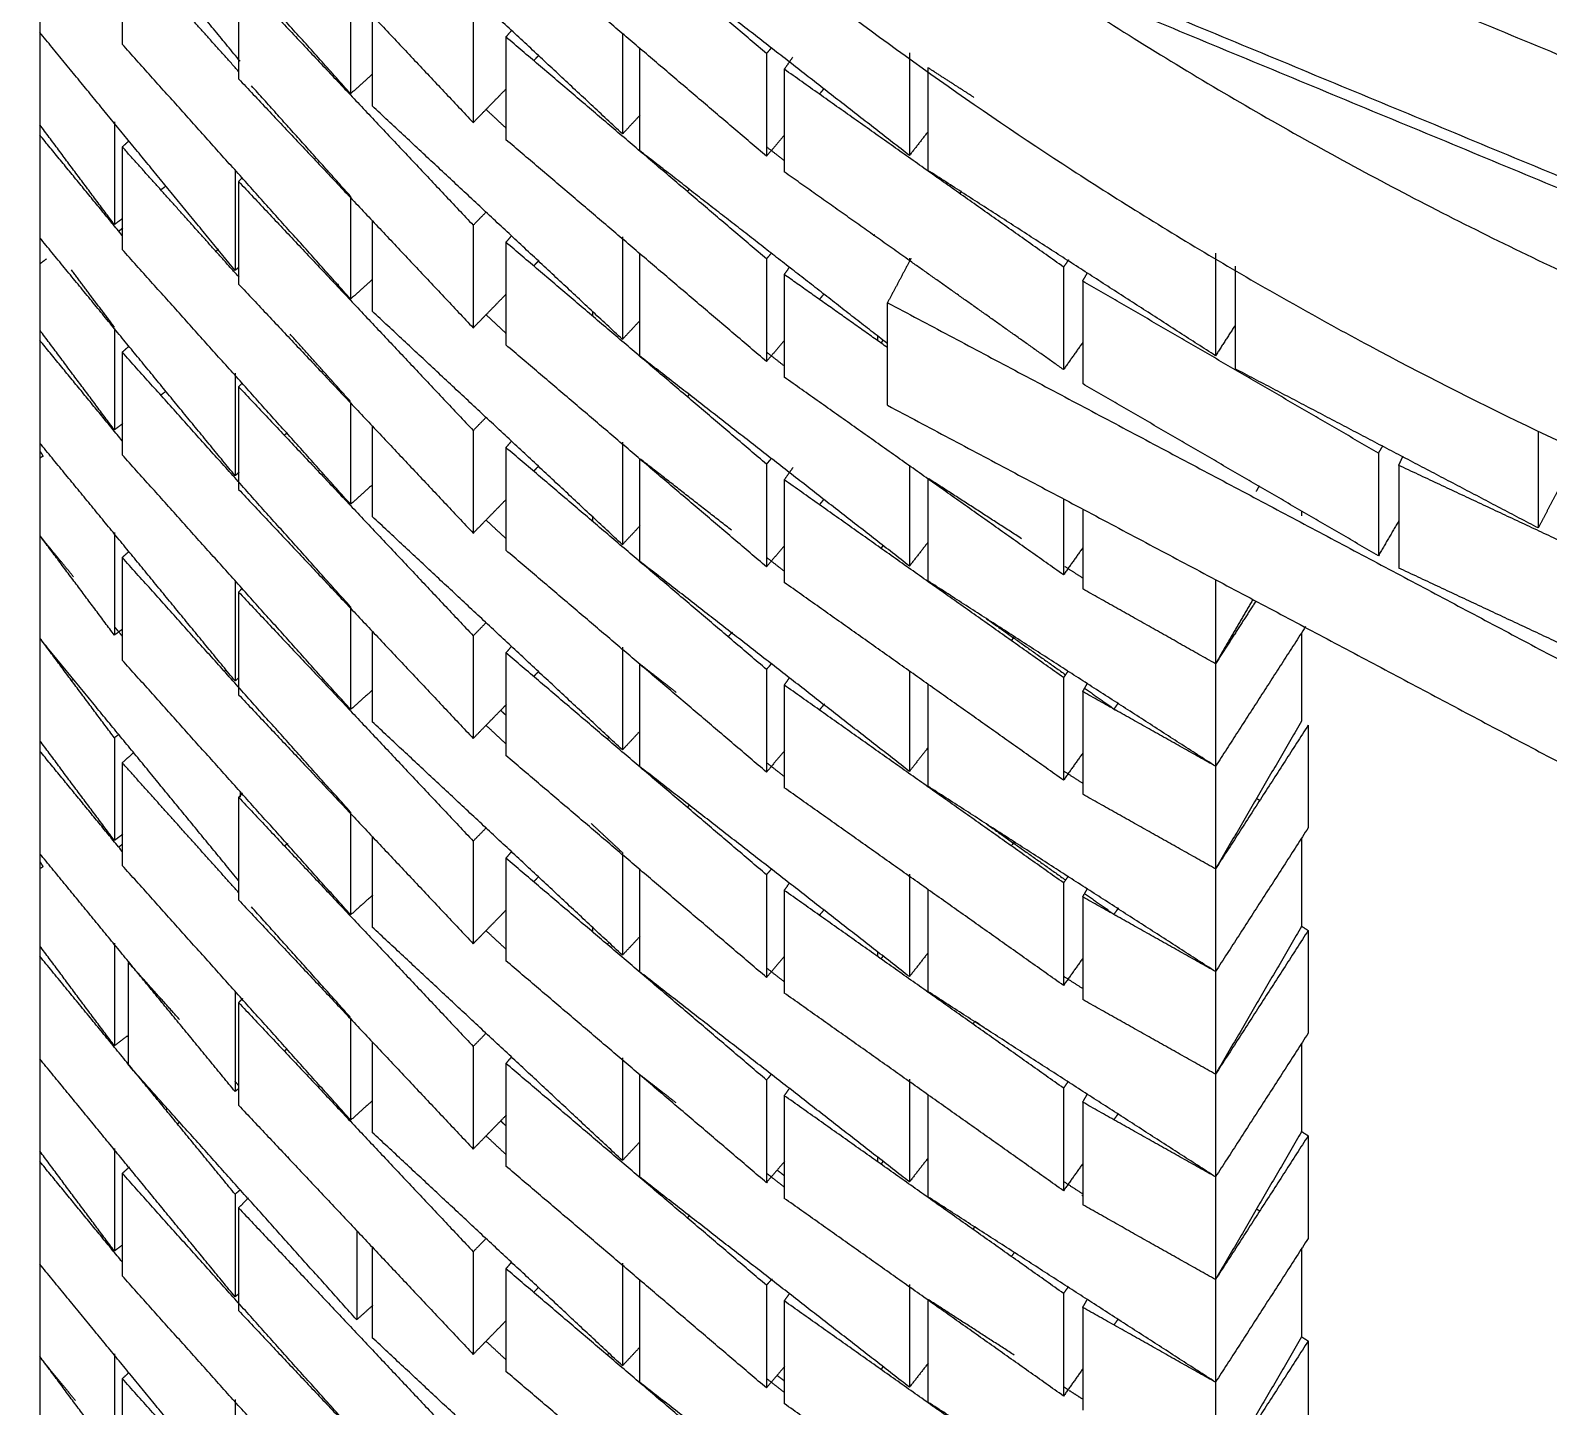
# Model space of a CAD drawing. Header units: millimetres. Extents: x 507.9 to 541, y 40.2 to 69.3.
# Drawn here: x 513.579 to 514.467, y 44.824 to 45.629 of the extents above; entities that cross this region are included whole.
import ezdxf

# ---------------------------------------------------------------- set-up
doc = ezdxf.new("R2010")
doc.units = ezdxf.units.MM
doc.layers.add('Make2D$Visible$Curves', color=7, linetype='Continuous', true_color=0x000000)

msp = doc.modelspace()

# ---------------------------------------------------------------- linework, layer by layer
at = {"layer": 'Make2D$Visible$Curves', "color": 18, "lineweight": -3, "true_color": 0x000000}
for points in [[(515.48987, 45.19229), (514.51001, 45.59904), (513.53014, 46.00579)], [(513.49803, 45.9477), (514.49344, 45.53518), (515.48885, 45.12265)], [(513.50447, 45.93794), (514.49988, 45.52542), (515.49528, 45.1129)], [(513.58477, 45.90467), (513.58477, 44.60574), (513.58477, 43.30682)], [(513.70184, 45.61086), (513.6433, 45.68219), (513.58477, 45.75352)], [(514.00949, 45.61538), (513.93336, 45.68021), (513.85722, 45.74504)], [(513.76642, 45.59191), (513.69968, 45.66638), (513.63293, 45.74084)], [(513.70096, 45.72064), (513.76951, 45.64784), (513.83806, 45.57503)], [(513.92535, 45.5684), (513.85224, 45.63662), (513.77913, 45.70485)], [(513.63293, 45.68084), (513.63293, 45.65084), (513.63293, 45.62084)], [(513.70096, 45.60495), (513.66694, 45.64289), (513.63293, 45.68084)], [(514.00949, 45.55538), (513.93336, 45.62021), (513.85722, 45.68504)], [(514.09307, 45.5558), (514.01418, 45.61725), (513.93529, 45.6787)], [(513.70096, 45.66064), (513.76951, 45.58784), (513.83806, 45.51503)], [(513.70096, 45.66064), (513.70096, 45.63064), (513.70096, 45.60064)], [(513.76642, 45.65111), (513.76642, 45.62151), (513.76642, 45.59191)], [(513.77906, 45.63769), (513.77906, 45.61123), (513.77906, 45.58477)], [(513.69888, 45.48864), (513.64182, 45.55817), (513.58477, 45.6277)], [(513.83806, 45.63503), (513.83806, 45.60503), (513.83806, 45.57503)], [(513.85722, 45.62504), (513.85886, 45.62697), (513.86051, 45.6289)], [(513.92535, 45.62702), (513.92535, 45.59771), (513.92535, 45.5684)], [(513.76642, 45.47191), (513.69968, 45.54638), (513.63293, 45.62084)], [(513.85722, 45.62504), (513.85722, 45.59504), (513.85722, 45.56504)], [(514.00949, 45.49538), (513.93336, 45.56021), (513.85722, 45.62504)], [(513.93529, 45.6187), (513.93529, 45.5887), (513.93529, 45.5587)], [(514.0124, 45.61879), (514.01095, 45.61708), (514.00949, 45.61538)], [(513.87349, 45.61134), (513.87497, 45.61286), (513.87646, 45.61438)], [(514.00949, 45.61538), (514.00949, 45.58538), (514.00949, 45.55538)], [(514.01992, 45.60622), (514.0224, 45.60972), (514.02488, 45.61322)], [(514.09307, 45.6158), (514.09307, 45.5858), (514.09307, 45.5558)], [(513.70096, 45.60064), (513.76951, 45.52784), (513.83806, 45.45503)], [(513.77906, 45.60324), (513.77274, 45.59758), (513.76642, 45.59191)], [(514.01992, 45.60622), (514.01992, 45.57622), (514.01992, 45.54622)], [(514.18314, 45.49063), (514.10153, 45.54843), (514.01992, 45.60622)], [(514.10389, 45.60711), (514.10389, 45.57711), (514.10389, 45.54711)], [(514.13079, 45.58977), (514.11734, 45.59844), (514.10389, 45.60711)], [(513.76642, 45.53191), (513.73743, 45.56426), (513.70843, 45.59661)], [(513.83806, 45.57503), (513.84767, 45.58488), (513.85728, 45.59473)], [(514.04329, 45.59507), (514.04186, 45.59339), (514.04042, 45.5917)], [(513.92528, 45.44832), (513.85217, 45.51654), (513.77906, 45.58477)], [(513.85722, 45.57184), (513.85147, 45.5772), (513.84572, 45.58256)], [(513.62833, 45.51541), (513.60655, 45.54456), (513.58477, 45.57371)], [(513.62833, 45.57541), (513.62833, 45.54541), (513.62833, 45.51541)], [(513.9356, 45.57938), (513.93048, 45.57389), (513.92535, 45.5684)], [(513.63293, 45.50901), (513.60885, 45.53835), (513.58477, 45.5677)], [(513.63293, 45.56084), (513.63493, 45.56264), (513.63693, 45.56443)], [(514.00949, 45.43538), (513.93336, 45.50021), (513.85722, 45.56504)], [(514.01992, 45.56762), (514.01471, 45.5615), (514.00949, 45.55538)], [(514.10389, 45.56969), (514.09848, 45.56275), (514.09307, 45.5558)], [(513.63293, 45.56084), (513.63293, 45.53084), (513.63293, 45.50084)], [(513.70124, 45.48463), (513.66708, 45.52274), (513.63293, 45.56084)], [(514.0798, 45.44614), (514.00754, 45.50242), (513.93529, 45.5587)], [(514.02013, 45.55262), (514.01481, 45.55676), (514.00949, 45.5609)], [(513.69888, 45.54727), (513.69888, 45.51796), (513.69888, 45.48864)], [(514.27199, 45.43875), (514.18794, 45.49293), (514.10389, 45.54711)], [(513.65846, 45.53793), (513.65711, 45.53692), (513.65576, 45.53591)], [(513.70304, 45.54278), (513.702, 45.54171), (513.70096, 45.54064)], [(513.70096, 45.54064), (513.76951, 45.46784), (513.83806, 45.39503)], [(513.70096, 45.54064), (513.70096, 45.51064), (513.70096, 45.48064)], [(514.09327, 45.49428), (514.05659, 45.52025), (514.01992, 45.54622)], [(514.11695, 45.53884), (514.11669, 45.53835), (514.11644, 45.53787)], [(513.76642, 45.53191), (513.76642, 45.50191), (513.76642, 45.47191)], [(513.96361, 45.53507), (513.96399, 45.53556), (513.96437, 45.53604)], [(514.12342, 45.53476), (514.12296, 45.53417), (514.12249, 45.53358)], [(513.83806, 45.51503), (513.84181, 45.51887), (513.84556, 45.52272)], [(513.63311, 45.51898), (513.63072, 45.5172), (513.62833, 45.51541)], [(513.63109, 45.51174), (513.6322, 45.51265), (513.63332, 45.51357)], [(513.77906, 45.51769), (513.77906, 45.49123), (513.77906, 45.46477)], [(513.83806, 45.51503), (513.83806, 45.48503), (513.83806, 45.45503)], [(513.69888, 45.36864), (513.64182, 45.43817), (513.58477, 45.5077)], [(513.85722, 45.50504), (513.85883, 45.50693), (513.86044, 45.50883)], [(513.85722, 45.50504), (513.85722, 45.47504), (513.85722, 45.44504)], [(514.00949, 45.37538), (513.93336, 45.44021), (513.85722, 45.50504)], [(513.92528, 45.50832), (513.92528, 45.47832), (513.92528, 45.44832)], [(514.07259, 45.50947), (514.07236, 45.50921), (514.07214, 45.50894)], [(513.58489, 45.49262), (513.58681, 45.49405), (513.58873, 45.49548)], [(513.76642, 45.35191), (513.69968, 45.42638), (513.63293, 45.50084)], [(513.68927, 45.50094), (513.68854, 45.5004), (513.68781, 45.49986)], [(513.87366, 45.49152), (513.8751, 45.49299), (513.87654, 45.49446)], [(513.93529, 45.4987), (513.93529, 45.4687), (513.93529, 45.4387)], [(514.01232, 45.4987), (514.01091, 45.49704), (514.00949, 45.49538)], [(514.00949, 45.49538), (514.00949, 45.46538), (514.00949, 45.43538)], [(514.09402, 45.49569), (514.08713, 45.48273), (514.08025, 45.46978)], [(514.09307, 45.4958), (514.09307, 45.49517), (514.09307, 45.49455)], [(514.18314, 45.43063), (514.13843, 45.46229), (514.09372, 45.49395)], [(514.18608, 45.49479), (514.18461, 45.49271), (514.18314, 45.49063)], [(514.27199, 45.49875), (514.27199, 45.46875), (514.27199, 45.43875)], [(513.62833, 45.45541), (513.61581, 45.47217), (513.60329, 45.48892)], [(513.70104, 45.49042), (513.69996, 45.48953), (513.69888, 45.48864)], [(514.01992, 45.48622), (514.02142, 45.48834), (514.02292, 45.49045)], [(514.01992, 45.48622), (514.01992, 45.45622), (514.01992, 45.42622)], [(514.08025, 45.4435), (514.05008, 45.46486), (514.01992, 45.48622)], [(514.18314, 45.49063), (514.18314, 45.46063), (514.18314, 45.43063)], [(514.19434, 45.48244), (514.19572, 45.48482), (514.19711, 45.4872)], [(514.28354, 45.49105), (514.28354, 45.46105), (514.28354, 45.43105)], [(513.70096, 45.48064), (513.76951, 45.40784), (513.83806, 45.33503)], [(513.75927, 45.48041), (513.75894, 45.48007), (513.75861, 45.47973)], [(513.77906, 45.48324), (513.77274, 45.47758), (513.76642, 45.47191)], [(514.19434, 45.48244), (514.19434, 45.45244), (514.19434, 45.42244)], [(514.36719, 45.38183), (514.28076, 45.43214), (514.19434, 45.48244)], [(513.83806, 45.45503), (513.84764, 45.46485), (513.85722, 45.47466)], [(514.04305, 45.47479), (514.04187, 45.4734), (514.04069, 45.47202)], [(514.08025, 45.40978), (514.08025, 45.43978), (514.08025, 45.46978)], [(514.08025, 45.46978), (514.36881, 45.31643), (514.65736, 45.16307)], [(513.92528, 45.32832), (513.85217, 45.39654), (513.77906, 45.46477)], [(513.85724, 45.45182), (513.8514, 45.45727), (513.84556, 45.46272)], [(513.90795, 45.46215), (513.90795, 45.46336), (513.90795, 45.46458)], [(513.93535, 45.45911), (513.93032, 45.45371), (513.92528, 45.44832)], [(513.62833, 45.39541), (513.60663, 45.42445), (513.58492, 45.4535)], [(513.62833, 45.45462), (513.62833, 45.42501), (513.62833, 45.39541)], [(513.76642, 45.41191), (513.74871, 45.43167), (513.731, 45.45143)], [(514.07432, 45.4504), (514.07432, 45.44905), (514.07432, 45.44769)], [(514.28343, 45.45649), (514.27771, 45.44762), (514.27199, 45.43875)], [(513.63293, 45.38901), (513.60885, 45.41835), (513.58477, 45.4477)], [(513.63293, 45.44084), (513.63486, 45.44257), (513.63679, 45.4443)], [(513.63293, 45.44084), (513.63293, 45.41084), (513.63293, 45.38084)], [(513.76642, 45.29191), (513.69968, 45.36638), (513.63293, 45.44084)], [(514.00949, 45.31538), (513.93336, 45.38021), (513.85722, 45.44504)], [(514.01992, 45.44762), (514.01471, 45.4415), (514.00949, 45.43538)], [(514.01992, 45.43278), (514.01471, 45.43684), (514.00949, 45.4409)], [(514.07683, 45.44657), (514.07727, 45.4472), (514.07772, 45.44783)], [(514.19437, 45.44649), (514.18875, 45.43856), (514.18314, 45.43063)], [(514.09307, 45.3158), (514.01418, 45.37725), (513.93529, 45.4387)], [(513.69888, 45.42864), (513.69888, 45.39864), (513.69888, 45.36864)], [(513.70322, 45.42296), (513.70209, 45.4218), (513.70096, 45.42064)], [(514.18314, 45.31063), (514.10153, 45.36843), (514.01992, 45.42622)], [(514.36719, 45.32183), (514.28076, 45.37214), (514.19434, 45.42244)], [(514.46062, 45.33808), (514.37208, 45.38457), (514.28354, 45.43105)], [(513.65866, 45.41807), (513.6571, 45.41691), (513.65555, 45.41575)], [(513.70096, 45.42064), (513.76951, 45.34784), (513.83806, 45.27503)], [(513.70096, 45.42064), (513.70096, 45.39064), (513.70096, 45.36064)], [(513.96349, 45.41491), (513.96393, 45.41548), (513.96437, 45.41604)], [(513.76642, 45.41111), (513.76642, 45.38151), (513.76642, 45.35191)], [(514.08025, 45.40978), (514.36881, 45.25643), (514.65736, 45.10307)], [(513.6333, 45.39913), (513.63081, 45.39727), (513.62833, 45.39541)], [(513.77906, 45.39769), (513.77906, 45.37123), (513.77906, 45.34477)], [(513.83806, 45.39503), (513.84194, 45.39901), (513.84582, 45.40298)], [(513.69888, 45.24864), (513.64182, 45.31817), (513.58477, 45.3877)], [(513.7294, 45.39369), (513.72863, 45.39306), (513.72786, 45.39243)], [(513.83806, 45.39503), (513.83806, 45.36503), (513.83806, 45.33503)], [(513.85722, 45.38504), (513.85875, 45.38684), (513.86029, 45.38865)], [(513.92528, 45.38832), (513.92528, 45.35832), (513.92528, 45.32832)], [(514.46062, 45.39464), (514.46062, 45.36636), (514.46062, 45.33808)], [(513.58477, 45.38305), (513.5857, 45.38154), (513.58663, 45.38003)], [(513.58663, 45.38003), (513.58571, 45.37947), (513.58479, 45.3789)], [(513.76642, 45.23191), (513.69968, 45.30638), (513.63293, 45.38084)], [(513.85722, 45.38504), (513.85722, 45.35504), (513.85722, 45.32504)], [(514.00949, 45.25538), (513.93336, 45.32021), (513.85722, 45.38504)], [(513.93529, 45.37856), (513.93529, 45.34863), (513.93529, 45.3187)], [(513.98914, 45.33675), (513.96244, 45.35755), (513.93574, 45.37834)], [(514.01239, 45.37878), (514.01094, 45.37708), (514.00949, 45.37538)], [(514.36969, 45.38613), (514.36844, 45.38398), (514.36719, 45.38183)], [(514.36719, 45.38183), (514.36719, 45.35183), (514.36719, 45.32183)], [(514.37908, 45.37467), (514.38034, 45.37738), (514.38161, 45.38008)], [(513.70105, 45.37043), (513.69996, 45.36954), (513.69888, 45.36864)], [(513.87347, 45.37132), (513.87491, 45.37279), (513.87634, 45.37427)], [(514.00949, 45.37538), (514.00949, 45.34538), (514.00949, 45.31538)], [(514.01992, 45.36622), (514.0225, 45.36986), (514.02507, 45.37349)], [(514.09307, 45.37442), (514.09307, 45.34511), (514.09307, 45.3158)], [(514.37908, 45.37467), (514.37908, 45.34467), (514.37908, 45.31467)], [(514.5602, 45.28985), (514.46964, 45.33226), (514.37908, 45.37467)], [(513.70096, 45.36064), (513.76951, 45.28784), (513.83806, 45.21503)], [(513.77913, 45.3633), (513.77278, 45.35761), (513.76642, 45.35191)], [(514.01992, 45.36622), (514.01992, 45.33622), (514.01992, 45.30622)], [(514.18314, 45.25063), (514.10153, 45.30843), (514.01992, 45.36622)], [(514.10389, 45.36711), (514.10389, 45.33711), (514.10389, 45.30711)], [(514.15865, 45.33181), (514.13153, 45.34929), (514.10442, 45.36677)], [(514.29753, 45.36264), (514.29662, 45.36106), (514.2957, 45.35948)], [(514.4728, 45.3613), (514.46671, 45.34969), (514.46062, 45.33808)], [(513.83806, 45.33503), (513.84766, 45.34487), (513.85727, 45.35471)], [(514.04304, 45.35477), (514.0418, 45.35332), (514.04057, 45.35187)], [(514.18314, 45.3551), (514.18314, 45.33287), (514.18314, 45.31063)], [(513.92528, 45.20832), (513.85217, 45.27654), (513.77906, 45.34477)], [(513.85722, 45.33184), (513.85139, 45.33728), (513.84556, 45.34272)], [(513.90795, 45.34184), (513.90795, 45.34317), (513.90795, 45.3445)], [(514.19434, 45.34915), (514.19434, 45.32579), (514.19434, 45.30244)], [(514.32229, 45.34797), (514.32229, 45.34657), (514.32229, 45.34518)], [(513.60439, 45.30961), (513.59458, 45.32156), (513.58477, 45.33352)], [(513.62833, 45.33541), (513.62833, 45.30541), (513.62833, 45.27541)], [(513.93553, 45.33929), (513.9304, 45.33381), (513.92528, 45.32832)], [(514.37903, 45.34218), (514.37311, 45.332), (514.36719, 45.32183)], [(513.62833, 45.27541), (513.60669, 45.30437), (513.58504, 45.33334)], [(514.00949, 45.19538), (513.93336, 45.26021), (513.85722, 45.32504)], [(514.01992, 45.32762), (514.01471, 45.3215), (514.00949, 45.31538)], [(514.07652, 45.32614), (514.07712, 45.32698), (514.07772, 45.32783)], [(514.10389, 45.32969), (514.09848, 45.32275), (514.09307, 45.3158)], [(514.19434, 45.32645), (514.18874, 45.31854), (514.18314, 45.31063)], [(513.63293, 45.32084), (513.63486, 45.32257), (513.63679, 45.3243)], [(513.63293, 45.32084), (513.63293, 45.29084), (513.63293, 45.26084)], [(513.76642, 45.17191), (513.69968, 45.24638), (513.63293, 45.32084)], [(514.09307, 45.1958), (514.01418, 45.25725), (513.93529, 45.3187)], [(514.01992, 45.31278), (514.01471, 45.31684), (514.00949, 45.3209)], [(514.09362, 45.31657), (514.09363, 45.31656), (514.09365, 45.31654)], [(513.69888, 45.30727), (513.69888, 45.27796), (513.69888, 45.24864)], [(514.27199, 45.19875), (514.18794, 45.25293), (514.10389, 45.30711)], [(514.19434, 45.30881), (514.18908, 45.31219), (514.18383, 45.31558)], [(514.27199, 45.30788), (514.27199, 45.28331), (514.27199, 45.25875)], [(514.5602, 45.22985), (514.46964, 45.27226), (514.37908, 45.31467)], [(513.70303, 45.30276), (513.70199, 45.3017), (513.70096, 45.30064)], [(513.70096, 45.30064), (513.76951, 45.22784), (513.83806, 45.15503)], [(513.70096, 45.30064), (513.70096, 45.27064), (513.70096, 45.24064)], [(514.18314, 45.19063), (514.10153, 45.24843), (514.01992, 45.30622)], [(514.27199, 45.25875), (514.23316, 45.28059), (514.19434, 45.30244)], [(513.76642, 45.29191), (513.76642, 45.26191), (513.76642, 45.23191)], [(514.29383, 45.29627), (514.28291, 45.27751), (514.27199, 45.25875)], [(514.29558, 45.29534), (514.28378, 45.27705), (514.27199, 45.25875)], [(513.63293, 45.27483), (513.63068, 45.27757), (513.62843, 45.28032)], [(513.83806, 45.27503), (513.84184, 45.27891), (513.84563, 45.28279)], [(514.1382, 45.28499), (514.16127, 45.26866), (514.18433, 45.25232)], [(514.32466, 45.28045), (514.29832, 45.2396), (514.27199, 45.19875)], [(513.62833, 45.21541), (513.60655, 45.24456), (513.58477, 45.27371)], [(513.70096, 45.13193), (513.64286, 45.20272), (513.58477, 45.27352)], [(513.63293, 45.27885), (513.63063, 45.27713), (513.62833, 45.27541)], [(513.77906, 45.27769), (513.77906, 45.25123), (513.77906, 45.22477)], [(513.83806, 45.27503), (513.83806, 45.24503), (513.83806, 45.21503)], [(513.98949, 45.27712), (513.98842, 45.27598), (513.98735, 45.27483)], [(514.15452, 45.2747), (514.15357, 45.27347), (514.15261, 45.27225)], [(514.32229, 45.27678), (514.32229, 45.25098), (514.32229, 45.22518)], [(513.85722, 45.26504), (513.85883, 45.26693), (513.86044, 45.26883)], [(513.85722, 45.26504), (513.85722, 45.23504), (513.85722, 45.20504)], [(514.00949, 45.13538), (513.93336, 45.20021), (513.85722, 45.26504)], [(513.92528, 45.26832), (513.92528, 45.23832), (513.92528, 45.20832)], [(513.76642, 45.11191), (513.69968, 45.18638), (513.63293, 45.26084)], [(513.69272, 45.25444), (513.69311, 45.25478), (513.69349, 45.25513)], [(513.87365, 45.2515), (513.87492, 45.25281), (513.8762, 45.25412)], [(513.93529, 45.25856), (513.93529, 45.22863), (513.93529, 45.1987)], [(513.95672, 45.242), (513.94617, 45.25022), (513.93562, 45.25844)], [(514.0125, 45.2589), (514.01099, 45.25714), (514.00949, 45.25538)], [(514.00949, 45.25538), (514.00949, 45.22538), (514.00949, 45.19538)], [(514.09307, 45.25442), (514.09307, 45.22511), (514.09307, 45.1958)], [(514.1858, 45.25439), (514.18447, 45.25251), (514.18314, 45.25063)], [(514.27199, 45.25875), (514.27199, 45.22875), (514.27199, 45.19875)], [(513.60344, 45.24905), (513.60389, 45.24942), (513.60434, 45.24978)], [(513.70108, 45.25046), (513.69998, 45.24955), (513.69888, 45.24864)], [(514.01992, 45.24622), (514.02142, 45.24833), (514.02291, 45.25045)], [(514.01992, 45.24622), (514.01992, 45.21622), (514.01992, 45.18622)], [(514.18314, 45.13063), (514.10153, 45.18843), (514.01992, 45.24622)], [(514.10389, 45.24675), (514.10389, 45.21693), (514.10389, 45.18711)], [(514.18314, 45.25063), (514.18314, 45.22063), (514.18314, 45.19063)], [(514.19434, 45.24244), (514.19572, 45.24482), (514.19711, 45.24721)], [(513.70096, 45.24064), (513.76951, 45.16784), (513.83806, 45.09503)], [(513.7792, 45.24337), (513.77281, 45.23764), (513.76642, 45.23191)], [(514.19434, 45.24244), (514.19434, 45.21244), (514.19434, 45.18244)], [(514.27199, 45.19875), (514.23316, 45.22059), (514.19434, 45.24244)], [(514.19549, 45.24442), (514.20452, 45.23803), (514.21355, 45.23163)], [(513.83806, 45.21503), (513.84775, 45.22496), (513.85744, 45.2349)], [(513.85413, 45.2315), (513.85567, 45.23006), (513.85722, 45.22862)], [(514.04339, 45.23518), (514.04203, 45.23359), (514.04068, 45.232)], [(514.21515, 45.23583), (514.2139, 45.23407), (514.21266, 45.23232)], [(513.92528, 45.08832), (513.85217, 45.15654), (513.77906, 45.22477)], [(513.85722, 45.21184), (513.85139, 45.21728), (513.84556, 45.22272)], [(513.93534, 45.21909), (513.93031, 45.21371), (513.92528, 45.20832)], [(514.32229, 45.22518), (514.29714, 45.18196), (514.27199, 45.13875)], [(514.32617, 45.2228), (514.29908, 45.18077), (514.27199, 45.13875)], [(514.32617, 45.2228), (514.32617, 45.1928), (514.32617, 45.1628)], [(513.62833, 45.15541), (513.60655, 45.18456), (513.58477, 45.21371)], [(513.63107, 45.21746), (513.6297, 45.21643), (513.62833, 45.21541)], [(513.62833, 45.21541), (513.62833, 45.18541), (513.62833, 45.15541)], [(513.91678, 45.21499), (513.91708, 45.21534), (513.91738, 45.21569)], [(514.10389, 45.20969), (514.0989, 45.20329), (514.09392, 45.19689)], [(513.63293, 45.14901), (513.60885, 45.17835), (513.58477, 45.2077)], [(513.63293, 45.20084), (513.63624, 45.20381), (513.63954, 45.20677)], [(513.63293, 45.20084), (513.63293, 45.17084), (513.63293, 45.14084)], [(513.70096, 45.12495), (513.66694, 45.16289), (513.63293, 45.20084)], [(514.00949, 45.07538), (513.93336, 45.14021), (513.85722, 45.20504)], [(514.02024, 45.208), (514.01487, 45.20169), (514.00949, 45.19538)], [(514.01992, 45.19278), (514.01471, 45.19684), (514.00949, 45.2009)], [(514.19434, 45.20645), (514.18874, 45.19854), (514.18314, 45.19063)], [(514.09307, 45.0758), (514.01418, 45.13725), (513.93529, 45.1987)], [(514.09365, 45.19654), (514.09336, 45.19617), (514.09307, 45.1958)], [(514.19434, 45.18881), (514.18874, 45.19242), (514.18314, 45.19603)], [(514.27199, 45.19875), (514.27199, 45.16875), (514.27199, 45.13875)], [(513.70321, 45.18294), (513.70208, 45.18179), (513.70096, 45.18064)], [(513.70184, 45.18397), (513.70184, 45.1823), (513.70184, 45.18064)], [(514.18314, 45.07063), (514.10153, 45.12843), (514.01992, 45.18622)], [(514.27199, 45.07875), (514.18794, 45.13293), (514.10389, 45.18711)], [(513.70096, 45.18064), (513.76951, 45.10784), (513.83806, 45.03503)], [(513.70096, 45.18064), (513.70096, 45.15064), (513.70096, 45.12064)], [(513.96342, 45.17482), (513.9639, 45.17543), (513.96437, 45.17604)], [(514.27199, 45.13875), (514.23316, 45.16059), (514.19434, 45.18244)], [(514.29599, 45.17998), (514.29693, 45.17944), (514.29788, 45.17891)], [(513.76642, 45.17191), (513.76642, 45.14191), (513.76642, 45.11191)], [(513.92528, 45.14832), (513.91621, 45.15678), (513.90714, 45.16525)], [(514.1382, 45.16499), (514.16127, 45.14866), (514.18433, 45.13232)], [(513.63328, 45.15911), (513.63081, 45.15726), (513.62833, 45.15541)], [(513.77906, 45.15769), (513.77906, 45.13123), (513.77906, 45.10477)], [(513.83806, 45.15503), (513.84196, 45.15903), (513.84587, 45.16303)], [(514.32617, 45.1628), (514.29908, 45.12077), (514.27199, 45.07875)], [(514.32229, 45.15678), (514.32229, 45.13098), (514.32229, 45.10518)], [(513.69888, 45.00864), (513.64183, 45.07816), (513.58479, 45.14767)], [(513.63102, 45.15168), (513.63213, 45.15259), (513.63325, 45.15351)], [(513.72958, 45.15363), (513.72876, 45.15295), (513.72794, 45.15228)], [(513.83806, 45.15503), (513.83806, 45.12503), (513.83806, 45.09503)], [(513.85722, 45.14504), (513.85896, 45.14708), (513.86069, 45.14912)], [(513.92528, 45.14832), (513.92528, 45.11832), (513.92528, 45.08832)], [(514.15452, 45.1547), (514.15371, 45.15365), (514.15289, 45.15261)], [(513.58477, 45.14305), (513.5857, 45.14154), (513.58663, 45.14003)], [(513.58663, 45.14003), (513.5857, 45.13946), (513.58477, 45.13889)], [(513.76642, 44.99191), (513.69968, 45.06638), (513.63293, 45.14084)], [(513.85722, 45.14504), (513.85722, 45.11504), (513.85722, 45.08504)], [(514.00949, 45.01538), (513.93336, 45.08021), (513.85722, 45.14504)], [(513.93529, 45.13856), (513.93529, 45.10863), (513.93529, 45.0787)], [(514.01267, 45.1391), (514.01108, 45.13724), (514.00949, 45.13538)], [(514.27199, 45.13875), (514.27199, 45.10875), (514.27199, 45.07875)], [(513.87346, 45.13131), (513.87483, 45.13271), (513.8762, 45.13412)], [(514.00949, 45.13538), (514.00949, 45.10538), (514.00949, 45.07538)], [(514.01992, 45.12622), (514.02142, 45.12833), (514.02291, 45.13045)], [(514.09307, 45.1358), (514.09307, 45.1058), (514.09307, 45.0758)], [(514.1859, 45.13453), (514.18452, 45.13258), (514.18314, 45.13063)], [(514.18314, 45.13063), (514.18314, 45.10063), (514.18314, 45.07063)], [(513.70096, 45.12064), (513.76951, 45.04784), (513.83806, 44.97503)], [(513.77938, 45.12353), (513.7729, 45.11772), (513.76642, 45.11191)], [(514.01992, 45.12622), (514.01992, 45.09622), (514.01992, 45.06622)], [(514.18314, 45.01063), (514.10153, 45.06843), (514.01992, 45.12622)], [(514.10389, 45.12675), (514.10389, 45.09693), (514.10389, 45.06711)], [(514.19434, 45.12244), (514.19568, 45.12475), (514.19703, 45.12707)], [(514.19434, 45.12244), (514.19434, 45.09244), (514.19434, 45.06244)], [(514.27199, 45.07875), (514.23316, 45.10059), (514.19434, 45.12244)], [(514.19549, 45.12442), (514.20458, 45.11798), (514.21367, 45.11154)], [(513.76642, 45.05191), (513.73743, 45.08426), (513.70843, 45.11661)], [(513.83806, 45.09503), (513.84766, 45.10486), (513.85725, 45.1147)], [(514.04304, 45.11477), (514.04177, 45.11328), (514.04049, 45.11178)], [(514.21525, 45.11598), (514.21401, 45.11422), (514.21276, 45.11246)], [(513.92528, 44.96832), (513.85217, 45.03654), (513.77906, 45.10477)], [(513.90795, 45.10184), (513.90795, 45.10317), (513.90795, 45.1045)], [(514.32229, 45.10518), (514.29714, 45.06196), (514.27199, 45.01875)], [(514.32617, 45.1028), (514.29908, 45.06077), (514.27199, 45.01875)], [(514.32207, 45.10544), (514.32412, 45.10412), (514.32617, 45.1028)], [(514.32617, 45.1028), (514.32617, 45.0728), (514.32617, 45.0428)], [(513.62833, 45.09541), (513.62833, 45.06541), (513.62833, 45.03541)], [(513.85722, 45.09184), (513.85139, 45.09728), (513.84556, 45.10272)], [(513.9166, 45.09478), (513.91686, 45.09509), (513.91713, 45.0954)], [(513.93551, 45.09928), (513.9304, 45.0938), (513.92528, 45.08832)], [(513.62833, 45.03541), (513.60655, 45.06456), (513.58477, 45.09371)], [(513.69888, 44.94864), (513.64182, 45.01817), (513.58477, 45.0877)], [(514.00949, 44.95538), (513.93336, 45.02021), (513.85722, 45.08504)], [(514.02006, 45.08779), (514.01478, 45.08158), (514.00949, 45.07538)], [(514.07432, 45.0904), (514.07432, 45.08905), (514.07432, 45.08769)], [(514.07673, 45.08643), (514.07722, 45.08713), (514.07772, 45.08783)], [(514.10389, 45.08969), (514.09848, 45.08275), (514.09307, 45.0758)], [(514.19434, 45.08645), (514.18874, 45.07854), (514.18314, 45.07063)], [(513.63646, 45.08417), (513.63646, 45.05417), (513.63646, 45.02417)], [(513.66648, 45.05068), (513.65147, 45.06742), (513.63646, 45.08417)], [(514.09307, 44.9558), (514.01418, 45.01725), (513.93529, 45.0787)], [(514.01992, 45.07278), (514.01471, 45.07684), (514.00949, 45.0809)], [(514.09362, 45.07657), (514.09363, 45.07656), (514.09365, 45.07654)], [(514.27199, 45.07875), (514.27199, 45.04875), (514.27199, 45.01875)], [(513.69888, 45.06727), (513.69888, 45.03796), (513.69888, 45.00864)], [(514.19434, 45.06881), (514.18874, 45.07242), (514.18314, 45.07603)], [(513.70323, 45.06297), (513.7021, 45.06181), (513.70096, 45.06064)], [(513.70096, 45.06064), (513.76951, 44.98784), (513.83806, 44.91503)], [(513.70096, 45.06064), (513.70096, 45.03064), (513.70096, 45.00064)], [(514.18314, 44.95063), (514.10153, 45.00843), (514.01992, 45.06622)], [(514.27199, 44.95875), (514.18794, 45.01293), (514.10389, 45.06711)], [(514.27199, 45.01875), (514.23316, 45.04059), (514.19434, 45.06244)], [(513.76642, 45.05111), (513.76642, 45.02151), (513.76642, 44.99191)], [(514.13029, 45.04807), (514.13075, 45.04878), (514.13121, 45.0495)], [(514.13153, 45.04972), (514.13487, 45.04735), (514.1382, 45.04499)], [(513.63647, 45.04149), (513.6324, 45.03845), (513.62833, 45.03541)], [(513.83806, 45.03503), (513.84184, 45.0389), (513.84561, 45.04277)], [(514.32617, 45.0428), (514.29908, 45.00077), (514.27199, 44.95875)], [(513.72919, 45.03352), (513.72853, 45.03298), (513.72788, 45.03244)], [(513.77906, 45.03769), (513.77906, 45.01123), (513.77906, 44.98477)], [(513.83806, 45.03503), (513.83806, 45.00503), (513.83806, 44.97503)], [(514.32229, 45.03678), (514.32229, 45.01098), (514.32229, 44.98518)], [(513.69888, 44.88864), (513.64182, 44.95817), (513.58477, 45.0277)], [(513.76996, 44.87524), (513.70321, 44.94971), (513.63646, 45.02417)], [(513.85722, 45.02504), (513.85886, 45.02697), (513.86051, 45.0289)], [(513.85722, 45.02504), (513.85722, 44.99504), (513.85722, 44.96504)], [(514.00949, 44.89538), (513.93336, 44.96021), (513.85722, 45.02504)], [(513.92528, 45.02832), (513.92528, 44.99832), (513.92528, 44.96832)], [(513.70096, 45.01222), (513.69992, 45.01338), (513.69888, 45.01454)], [(513.93529, 45.0187), (513.93529, 44.9887), (513.93529, 44.9587)], [(513.95672, 45.002), (513.946, 45.01035), (513.93529, 45.0187)], [(514.01248, 45.01889), (514.01099, 45.01713), (514.00949, 45.01538)], [(514.00949, 45.01538), (514.00949, 44.98538), (514.00949, 44.95538)], [(514.09307, 45.0158), (514.09307, 44.9858), (514.09307, 44.9558)], [(514.18576, 45.01433), (514.18445, 45.01248), (514.18314, 45.01063)], [(514.27199, 45.01875), (514.27199, 44.98875), (514.27199, 44.95875)], [(513.70107, 45.01044), (513.69997, 45.00954), (513.69888, 45.00864)], [(514.01992, 45.00622), (514.02154, 45.00851), (514.02317, 45.0108)], [(514.01992, 45.00622), (514.01992, 44.97622), (514.01992, 44.94622)], [(514.18314, 44.89063), (514.10153, 44.94843), (514.01992, 45.00622)], [(514.10389, 45.00675), (514.10389, 44.97693), (514.10389, 44.94711)], [(514.18314, 45.01063), (514.18314, 44.98063), (514.18314, 44.95063)], [(514.19434, 45.00244), (514.19569, 45.00476), (514.19704, 45.00708)], [(513.6594, 44.99863), (513.65896, 44.9983), (513.65853, 44.99798)], [(513.70096, 45.00064), (513.76951, 44.92784), (513.83806, 44.85503)], [(513.77918, 45.00335), (513.7728, 44.99763), (513.76642, 44.99191)], [(514.19434, 45.00244), (514.19434, 44.97244), (514.19434, 44.94244)], [(514.27199, 44.95875), (514.23316, 44.98059), (514.19434, 45.00244)], [(513.66516, 44.98973), (513.66582, 44.99033), (513.66649, 44.99092)], [(513.83806, 44.97503), (513.84777, 44.98498), (513.85749, 44.99494)], [(513.85413, 44.9915), (513.85567, 44.99006), (513.85722, 44.98862)], [(514.21508, 44.99574), (514.21384, 44.99398), (514.21259, 44.99222)], [(513.92528, 44.84832), (513.85217, 44.91654), (513.77906, 44.98477)], [(513.85722, 44.97184), (513.85139, 44.97728), (513.84556, 44.98272)], [(513.93532, 44.97908), (513.9303, 44.9737), (513.92528, 44.96832)], [(514.32229, 44.98518), (514.29714, 44.94196), (514.27199, 44.89875)], [(514.32617, 44.9828), (514.29908, 44.94077), (514.27199, 44.89875)], [(514.32201, 44.98548), (514.32409, 44.98414), (514.32617, 44.9828)], [(514.32617, 44.9828), (514.32617, 44.9528), (514.32617, 44.9228)], [(513.62833, 44.91541), (513.60655, 44.94456), (513.58477, 44.97371)], [(513.62833, 44.97541), (513.62833, 44.94541), (513.62833, 44.91541)], [(513.72999, 44.97039), (513.72981, 44.97021), (513.72963, 44.97003)], [(514.07432, 44.97056), (514.07432, 44.96913), (514.07432, 44.96769)], [(514.10393, 44.96974), (514.0985, 44.96277), (514.09307, 44.9558)], [(513.63293, 44.90901), (513.60885, 44.93835), (513.58477, 44.9677)], [(513.63293, 44.96084), (513.63501, 44.9627), (513.63708, 44.96456)], [(513.63293, 44.96084), (513.63293, 44.93084), (513.63293, 44.90084)], [(513.76642, 44.81191), (513.69968, 44.88638), (513.63293, 44.96084)], [(514.00949, 44.83538), (513.93336, 44.90021), (513.85722, 44.96504)], [(514.02023, 44.96799), (514.01486, 44.96168), (514.00949, 44.95538)], [(514.01992, 44.95278), (514.01471, 44.95684), (514.00949, 44.9609)], [(514.01578, 44.96276), (514.01785, 44.96114), (514.01992, 44.95953)], [(514.07656, 44.96619), (514.07714, 44.96701), (514.07772, 44.96783)], [(514.19434, 44.96645), (514.18874, 44.95854), (514.18314, 44.95063)], [(514.09307, 44.8358), (514.01418, 44.89725), (513.93529, 44.9587)], [(514.19434, 44.94881), (514.18885, 44.95234), (514.18337, 44.95588)], [(514.27199, 44.95875), (514.27199, 44.92875), (514.27199, 44.89875)], [(513.70192, 44.95114), (513.7004, 44.94989), (513.69888, 44.94864)], [(513.69888, 44.94864), (513.69888, 44.91864), (513.69888, 44.88864)], [(513.70673, 44.94656), (513.70385, 44.9436), (513.70096, 44.94064)], [(514.18314, 44.83063), (514.10153, 44.88843), (514.01992, 44.94622)], [(514.27199, 44.83875), (514.18794, 44.89293), (514.10389, 44.94711)], [(514.19387, 44.94808), (514.1941, 44.94793), (514.19434, 44.94778)], [(513.70096, 44.94064), (513.76951, 44.86784), (513.83806, 44.79503)], [(513.70096, 44.94064), (513.70096, 44.91064), (513.70096, 44.88064)], [(513.96341, 44.93481), (513.96401, 44.93558), (513.96461, 44.93635)], [(514.27199, 44.89875), (514.23316, 44.92059), (514.19434, 44.94244)], [(514.29599, 44.93998), (514.29697, 44.93942), (514.29796, 44.93886)], [(513.76996, 44.92736), (513.76996, 44.9013), (513.76996, 44.87524)], [(514.13029, 44.92806), (514.13085, 44.92893), (514.13141, 44.9298)], [(513.63327, 44.9191), (513.6308, 44.91726), (513.62833, 44.91541)], [(513.77906, 44.91804), (513.77906, 44.8914), (513.77906, 44.86477)], [(513.83806, 44.91503), (513.84193, 44.91899), (513.84579, 44.92295)], [(514.32617, 44.9228), (514.29908, 44.88077), (514.27199, 44.83875)], [(514.32229, 44.91722), (514.32229, 44.8912), (514.32229, 44.86518)], [(513.69888, 44.76864), (513.64182, 44.83817), (513.58477, 44.9077)], [(513.83806, 44.91503), (513.83806, 44.88503), (513.83806, 44.85503)], [(513.85722, 44.90504), (513.85883, 44.90693), (513.86044, 44.90883)], [(513.92528, 44.90832), (513.92528, 44.87832), (513.92528, 44.84832)], [(514.15452, 44.9147), (514.15357, 44.91347), (514.15261, 44.91225)], [(513.76642, 44.75191), (513.69968, 44.82638), (513.63293, 44.90084)], [(513.85722, 44.90504), (513.85722, 44.87504), (513.85722, 44.84504)], [(514.00949, 44.77538), (513.93336, 44.84021), (513.85722, 44.90504)], [(513.93529, 44.8987), (513.93529, 44.8687), (513.93529, 44.8387)], [(514.01265, 44.89908), (514.01107, 44.89723), (514.00949, 44.89538)], [(514.27199, 44.89875), (514.27199, 44.86875), (514.27199, 44.83875)], [(513.70126, 44.8906), (513.70007, 44.88962), (513.69888, 44.88864)], [(513.87344, 44.89129), (513.87482, 44.89271), (513.8762, 44.89412)], [(514.00949, 44.89538), (514.00949, 44.86538), (514.00949, 44.83538)], [(514.01992, 44.88622), (514.02146, 44.88839), (514.023, 44.89056)], [(514.09307, 44.8958), (514.09307, 44.8658), (514.09307, 44.8358)], [(514.186, 44.89468), (514.18457, 44.89265), (514.18314, 44.89063)], [(514.18314, 44.89063), (514.18314, 44.86063), (514.18314, 44.83063)], [(513.77934, 44.88365), (513.77465, 44.87945), (513.76996, 44.87524)], [(514.01992, 44.88622), (514.01992, 44.85622), (514.01992, 44.82622)], [(514.18314, 44.77063), (514.10153, 44.82843), (514.01992, 44.88622)], [(514.10389, 44.88711), (514.10389, 44.85711), (514.10389, 44.82711)], [(514.15432, 44.8546), (514.1291, 44.87086), (514.10389, 44.88711)], [(514.19434, 44.88244), (514.19576, 44.88488), (514.19718, 44.88733)], [(514.19434, 44.88244), (514.19434, 44.85244), (514.19434, 44.82244)], [(514.27199, 44.83875), (514.23316, 44.86059), (514.19434, 44.88244)], [(513.70096, 44.88064), (513.76951, 44.80784), (513.83806, 44.73503)], [(513.83806, 44.85503), (513.84765, 44.86486), (513.85724, 44.87468)], [(514.21503, 44.87566), (514.21387, 44.87402), (514.2127, 44.87238)], [(513.92528, 44.72832), (513.85217, 44.79654), (513.77906, 44.86477)], [(514.32229, 44.86518), (514.29714, 44.82196), (514.27199, 44.77875)], [(514.3226, 44.8651), (514.32438, 44.86395), (514.32617, 44.8628)], [(513.62833, 44.85541), (513.62833, 44.82541), (513.62833, 44.79541)], [(513.85722, 44.85184), (513.85139, 44.85728), (513.84556, 44.86272)], [(513.91658, 44.85476), (513.91699, 44.85524), (513.9174, 44.85572)], [(513.93529, 44.85904), (513.93028, 44.85368), (513.92528, 44.84832)], [(514.32617, 44.8628), (514.29908, 44.82077), (514.27199, 44.77875)], [(514.32617, 44.8628), (514.32617, 44.8328), (514.32617, 44.8028)], [(513.62833, 44.79541), (513.60655, 44.82456), (513.58477, 44.85371)], [(513.60553, 44.82808), (513.59515, 44.84073), (513.58477, 44.85338)], [(514.0201, 44.84784), (514.0148, 44.84161), (514.00949, 44.83538)], [(514.07666, 44.84633), (514.07719, 44.84708), (514.07772, 44.84783)], [(514.10409, 44.84995), (514.09858, 44.84288), (514.09307, 44.8358)], [(514.19445, 44.8466), (514.18879, 44.83862), (514.18314, 44.83063)], [(513.63293, 44.84084), (513.6349, 44.84261), (513.63688, 44.84438)], [(513.63293, 44.84084), (513.63293, 44.81084), (513.63293, 44.78084)], [(513.76642, 44.69191), (513.69968, 44.76638), (513.63293, 44.84084)], [(514.00949, 44.71538), (513.93336, 44.78021), (513.85722, 44.84504)], [(514.09307, 44.7158), (514.01418, 44.77725), (513.93529, 44.8387)], [(514.01992, 44.83278), (514.01471, 44.83684), (514.00949, 44.8409)], [(514.01578, 44.84276), (514.01785, 44.84114), (514.01992, 44.83953)], [(514.27199, 44.83875), (514.27199, 44.80875), (514.27199, 44.77875)], [(513.69888, 44.82864), (513.69888, 44.79864), (513.69888, 44.76864)], [(514.18576, 44.83433), (514.18468, 44.83503), (514.1836, 44.83573)], [(514.19434, 44.82881), (514.19038, 44.83135), (514.18643, 44.8339)], [(514.18314, 44.71063), (514.10153, 44.76843), (514.01992, 44.82622)], [(514.27199, 44.71875), (514.18794, 44.77293), (514.10389, 44.82711)]]:
    msp.add_open_spline(points, degree=2, dxfattribs=at)
for points, weights in [([(513.87905, 45.78593), (514.51476, 45.20683), (515.37359, 45.16333)], [0.967443293313, 0.855460222875, 0.853585316245]), ([(514.15852, 45.66689), (514.55815, 45.3989), (515.0302, 45.3057)], [0.922111631729, 0.872526651359, 0.858804176175])]:
    msp.add_rational_spline(points, weights, degree=2, dxfattribs=at)
msp.add_rational_spline([(511.83963, 45.2777), (511.83963, 45.17096), (511.84491, 45.06436), (512.05826, 40.75314), (516.36947, 40.96649), (520.47261, 41.16954), (520.47261, 45.2777)], [0.980423998556, 0.989861021963, 1, 0.707106781187, 1, 0.717245759224, 0.980423998556], degree=2, knots=[13.325939, 13.325939, 13.325939, 13.560652, 13.560652, 20.340977, 20.340977, 26.886591, 26.886591, 26.886591], dxfattribs=at)

doc.saveas('drawing.dxf')
